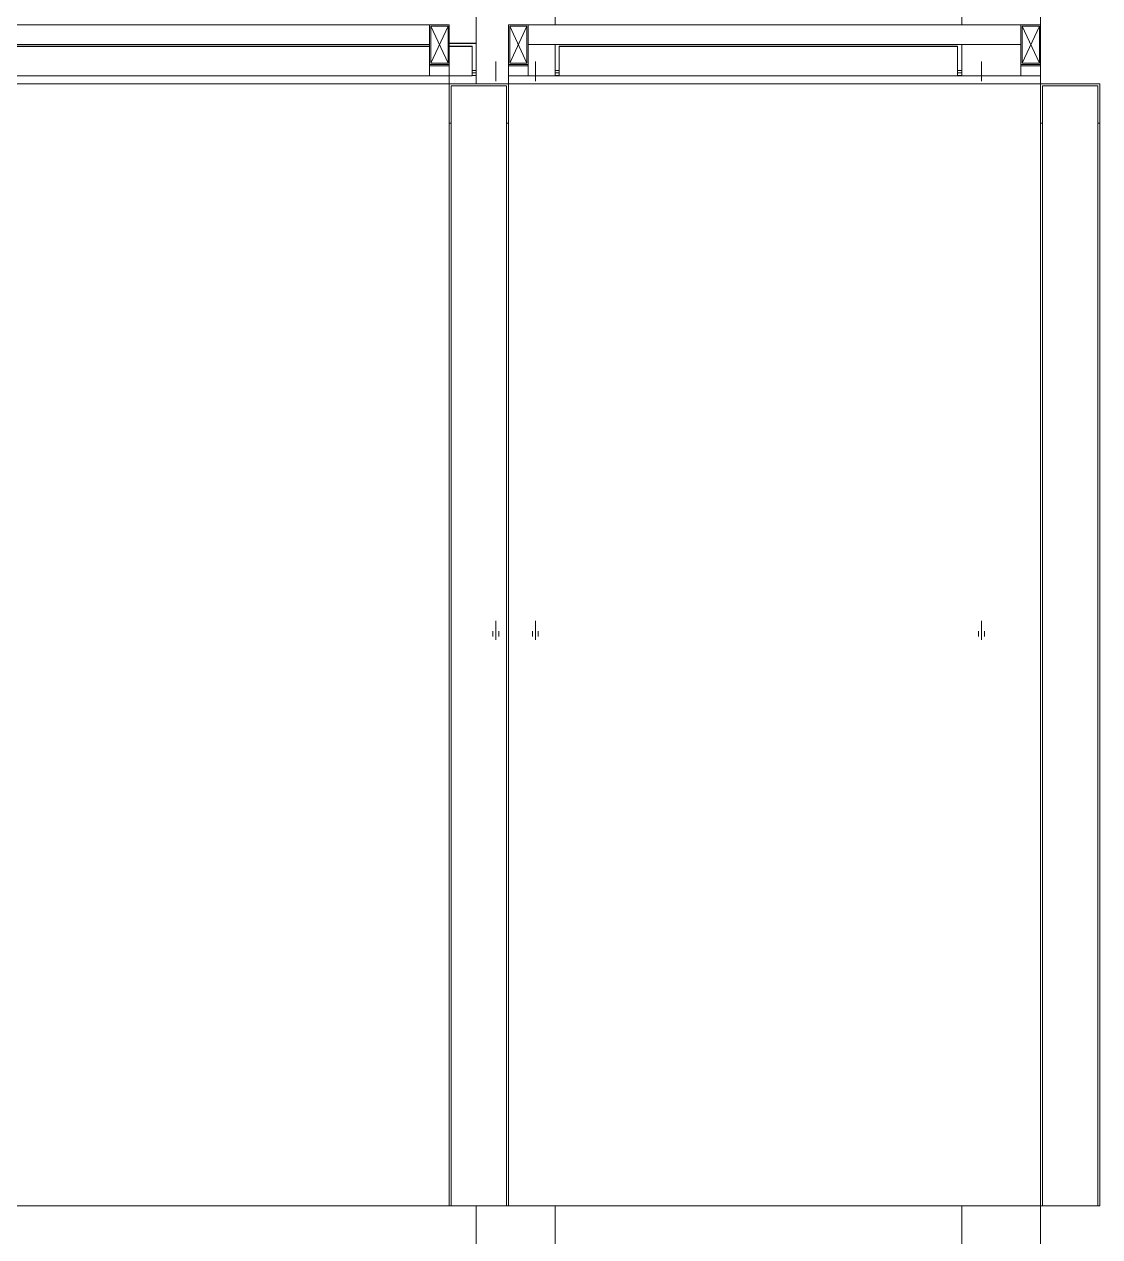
# Model space of a CAD drawing. Header units: millimetres. Extents: x -220592 to 404889, y -217665 to 38245.
# Drawn here: x -922.38 to -895.09, y -1350.03 to -1319.28 of the extents above; entities that cross this region are included whole.
import ezdxf

# ---------------------------------------------------------------- set-up
doc = ezdxf.new("R2010")
doc.units = ezdxf.units.MM
doc.linetypes.add('XKITLINE00', pattern=[0])
doc.linetypes.add('XKITLINE02', pattern=[4, 2, -2])
doc.layers.add('000 - 0_HIDE_OBJ_FRAMING_DEF_SUB_1', color=7, linetype='Continuous')
doc.layers.add('Bolt', color=7, linetype='Continuous', lineweight=0)
doc.layers.add('Part', color=7, linetype='Continuous', lineweight=0)

# ---------------------------------------------------------------- blocks, each defined once
blk = doc.blocks.new('*A14318')
at = {"layer": '000 - 0_HIDE_OBJ_FRAMING_DEF_SUB_1', "color": 7, "linetype": 'XKITLINE02', "lineweight": 0}
for p, q in [((-98.377542, 74.358905), (-98.377542, 74.408905)), ((-98.377542, 74.358905), (-98.377542, 74.408905)), ((-98.302542, 74.189705), (-98.302542, 74.668905)), ((-98.302542, 74.189705), (-98.302542, 74.668905)), ((-98.227542, 74.358905), (-98.227542, 74.408905)), ((-98.227542, 74.358905), (-98.227542, 74.408905)), ((-98.377542, 74.268905), (-98.377542, 74.358905)), ((-98.377542, 74.268905), (-98.377542, 74.358905)), ((-98.227542, 74.268905), (-98.227542, 74.358905)), ((-98.227542, 74.268905), (-98.227542, 74.358905))]:
    blk.add_line(p, q, dxfattribs=at)
blk = doc.blocks.new('*A14319')
at = {"layer": '000 - 0_HIDE_OBJ_FRAMING_DEF_SUB_1', "color": 7, "linetype": 'XKITLINE02', "lineweight": 0}
for p, q in [((-99.377555, 74.358905), (-99.377555, 74.408905)), ((-99.377555, 74.358905), (-99.377555, 74.408905)), ((-99.302555, 74.189705), (-99.302555, 74.668905)), ((-99.302555, 74.189705), (-99.302555, 74.668905)), ((-99.227555, 74.358905), (-99.227555, 74.408905)), ((-99.227555, 74.358905), (-99.227555, 74.408905)), ((-99.377555, 74.268905), (-99.377555, 74.358905)), ((-99.377555, 74.268905), (-99.377555, 74.358905)), ((-99.227555, 74.268905), (-99.227555, 74.358905)), ((-99.227555, 74.268905), (-99.227555, 74.358905))]:
    blk.add_line(p, q, dxfattribs=at)
blk = doc.blocks.new('*A14320')
at = {"layer": '000 - 0_HIDE_OBJ_FRAMING_DEF_SUB_1', "color": 7, "linetype": 'XKITLINE02', "lineweight": 0}
for p, q in [((-87.060555, 74.358905), (-87.060555, 74.408905)), ((-87.060555, 74.358905), (-87.060555, 74.408905)), ((-86.985555, 74.189705), (-86.985555, 74.668905)), ((-86.985555, 74.189705), (-86.985555, 74.668905)), ((-86.910555, 74.358905), (-86.910555, 74.408905)), ((-86.910555, 74.358905), (-86.910555, 74.408905)), ((-87.060555, 74.268905), (-87.060555, 74.358905)), ((-87.060555, 74.268905), (-87.060555, 74.358905)), ((-86.910555, 74.268905), (-86.910555, 74.358905)), ((-86.910555, 74.268905), (-86.910555, 74.358905))]:
    blk.add_line(p, q, dxfattribs=at)
blk = doc.blocks.new('*A14323')
at = {"layer": 'Part', "color": 7, "linetype": 'XKITLINE00', "lineweight": 0}
for p, q in [((-100.985516, 88.490867), (-100.985516, 88.780753)), ((-100.985516, 88.780753), (-100.953516, 88.780753)), ((-100.485516, 88.740421), (-100.985516, 88.740421)), ((-100.953516, 88.772548), (-100.953516, 88.780753)), ((-100.517516, 88.772548), (-100.953516, 88.772548)), ((-100.485516, 88.780753), (-100.517516, 88.780753)), ((-100.517516, 88.780753), (-100.517516, 88.772548)), ((-100.485516, 88.780753), (-100.485516, 88.490867))]:
    blk.add_line(p, q, dxfattribs=at)
blk = doc.blocks.new('*A14324')
at = {"layer": 'Part', "color": 7, "linetype": 'XKITLINE00', "lineweight": 0}
for p, q in [((-100.485516, 89.780791), (-100.985516, 89.780791)), ((-100.985516, 89.780791), (-100.985516, 88.780791)), ((-100.485516, 88.780791), (-100.485516, 89.780791)), ((-100.953516, 88.812791), (-100.517516, 89.748791)), ((-100.517516, 88.812791), (-100.953516, 89.748791)), ((-100.953516, 88.812791), (-100.953516, 89.748791)), ((-100.953516, 89.748791), (-100.517516, 89.748791)), ((-100.517516, 89.748791), (-100.517516, 88.812791)), ((-100.985516, 88.780791), (-100.485516, 88.780791)), ((-100.517516, 88.812791), (-100.953516, 88.812791))]:
    blk.add_line(p, q, dxfattribs=at)
blk = doc.blocks.new('*A14327')
at = {"layer": 'Part', "color": 7, "linetype": 'XKITLINE00', "lineweight": 0}
for p, q in [((-113.485516, 89.780791), (-100.985516, 89.780791)), ((-113.485516, 89.280791), (-100.985516, 89.280791))]:
    blk.add_line(p, q, dxfattribs=at)
blk = doc.blocks.new('*A14328')
at = {"layer": 'Part', "color": 7, "linetype": 'XKITLINE00', "lineweight": 0}
for p, q in [((-112.702542, 89.242133), (-100.985516, 89.242133)), ((-112.702542, 89.242133), (-112.702542, 89.236899)), ((-112.702542, 89.236899), (-100.985516, 89.236899)), ((-112.702542, 88.490867), (-112.702542, 89.236899)), ((-100.485516, 89.315403), (-99.802542, 89.315403)), ((-100.485516, 89.310169), (-99.802542, 89.310169)), ((-100.485516, 89.242133), (-99.902542, 89.242133)), ((-100.485516, 89.236899), (-99.902542, 89.236899)), ((-99.902542, 89.236899), (-99.902542, 89.242133)), ((-99.902542, 88.487927), (-99.902542, 89.236899)), ((-112.802542, 88.626108), (-112.702542, 88.626108)), ((-112.802542, 88.565922), (-112.702542, 88.565922)), ((-99.902542, 88.626108), (-99.802542, 88.626108)), ((-99.902542, 88.565922), (-99.802542, 88.565922)), ((-112.802542, 88.501011), (-112.702542, 88.501011)), ((-100.485516, 88.487927), (-99.902542, 88.487927)), ((-99.902542, 88.501011), (-99.802542, 88.501011))]:
    blk.add_line(p, q, dxfattribs=at)
blk = doc.blocks.new('*A14334')
at = {"layer": 'Part', "color": 7, "linetype": 'XKITLINE00', "lineweight": 0}
for p, q in [((-98.985516, 88.490867), (-98.985516, 88.780753)), ((-98.985516, 88.780753), (-98.953516, 88.780753)), ((-98.485516, 88.740421), (-98.985516, 88.740421)), ((-98.953516, 88.772548), (-98.953516, 88.780753)), ((-98.517516, 88.772548), (-98.953516, 88.772548)), ((-98.485516, 88.780753), (-98.517516, 88.780753)), ((-98.517516, 88.780753), (-98.517516, 88.772548)), ((-98.485516, 88.780753), (-98.485516, 88.490867))]:
    blk.add_line(p, q, dxfattribs=at)
blk = doc.blocks.new('*A14335')
at = {"layer": 'Part', "color": 7, "linetype": 'XKITLINE00', "lineweight": 0}
for p, q in [((-98.485516, 89.780791), (-98.985516, 89.780791)), ((-98.985516, 89.780791), (-98.985516, 88.780791)), ((-98.485516, 88.780791), (-98.485516, 89.780791)), ((-98.953516, 88.812791), (-98.517516, 89.748791)), ((-98.517516, 88.812791), (-98.953516, 89.748791)), ((-98.953516, 88.812791), (-98.953516, 89.748791)), ((-98.953516, 89.748791), (-98.517516, 89.748791)), ((-98.517516, 89.748791), (-98.517516, 88.812791)), ((-98.985516, 88.780791), (-98.485516, 88.780791)), ((-98.517516, 88.812791), (-98.953516, 88.812791))]:
    blk.add_line(p, q, dxfattribs=at)
blk = doc.blocks.new('*A14336')
at = {"layer": 'Part', "color": 7, "linetype": 'XKITLINE00', "lineweight": 0}
for p, q in [((-85.985516, 88.490867), (-85.985516, 88.780753)), ((-85.985516, 88.780753), (-85.953516, 88.780753)), ((-85.485516, 88.740421), (-85.985516, 88.740421)), ((-85.953516, 88.772548), (-85.953516, 88.780753)), ((-85.517516, 88.772548), (-85.953516, 88.772548)), ((-85.485516, 88.780753), (-85.517516, 88.780753)), ((-85.517516, 88.780753), (-85.517516, 88.772548)), ((-85.485516, 88.780753), (-85.485516, 88.490867))]:
    blk.add_line(p, q, dxfattribs=at)
blk = doc.blocks.new('*A14337')
at = {"layer": 'Part', "color": 7, "linetype": 'XKITLINE00', "lineweight": 0}
for p, q in [((-85.485516, 89.780791), (-85.985516, 89.780791)), ((-85.985516, 89.780791), (-85.985516, 88.780791)), ((-85.485516, 88.780791), (-85.485516, 89.780791)), ((-85.953516, 88.812791), (-85.517516, 89.748791)), ((-85.517516, 88.812791), (-85.953516, 89.748791)), ((-85.953516, 88.812791), (-85.953516, 89.748791)), ((-85.953516, 89.748791), (-85.517516, 89.748791)), ((-85.517516, 89.748791), (-85.517516, 88.812791)), ((-85.985516, 88.780791), (-85.485516, 88.780791)), ((-85.517516, 88.812791), (-85.953516, 88.812791))]:
    blk.add_line(p, q, dxfattribs=at)
blk = doc.blocks.new('*A14350')
at = {"layer": 'Part', "color": 7, "linetype": 'XKITLINE00', "lineweight": 0}
for p, q in [((-98.485516, 89.780791), (-85.985516, 89.780791)), ((-98.485516, 89.280791), (-85.985516, 89.280791))]:
    blk.add_line(p, q, dxfattribs=at)
blk = doc.blocks.new('*A14351')
at = {"layer": 'Part', "color": 7, "linetype": 'XKITLINE00', "lineweight": 0}
for p, q in [((-87.595542, 89.242133), (-97.702542, 89.242133)), ((-97.702542, 89.242133), (-97.702542, 89.236899)), ((-97.702542, 89.236899), (-87.595542, 89.236899)), ((-97.702542, 88.490867), (-97.702542, 89.236899)), ((-87.595542, 89.236899), (-87.595542, 89.242133)), ((-87.595542, 88.490867), (-87.595542, 89.236899)), ((-97.802542, 88.626108), (-97.702542, 88.626108)), ((-97.802542, 88.565922), (-97.702542, 88.565922)), ((-87.595542, 88.626108), (-87.485542, 88.626108)), ((-87.595542, 88.565922), (-87.485542, 88.565922)), ((-97.802542, 88.501011), (-97.702542, 88.501011)), ((-87.595542, 88.501011), (-87.485542, 88.501011))]:
    blk.add_line(p, q, dxfattribs=at)
blk = doc.blocks.new('*A14352')
at = {"layer": 'Bolt', "color": 7, "linetype": 'XKITLINE02', "lineweight": 0}
for p, q in [((-98.302542, 88.376542), (-98.302542, 88.855094)), ((-98.302542, 88.350549), (-98.302542, 88.829101))]:
    blk.add_line(p, q, dxfattribs=at)
blk = doc.blocks.new('*A14353')
at = {"layer": 'Bolt', "color": 7, "linetype": 'XKITLINE02', "lineweight": 0}
for p, q in [((-99.302555, 88.376542), (-99.302555, 88.855094)), ((-99.302555, 88.350549), (-99.302555, 88.829101))]:
    blk.add_line(p, q, dxfattribs=at)
blk = doc.blocks.new('*A14354')
at = {"layer": 'Bolt', "color": 7, "linetype": 'XKITLINE02', "lineweight": 0}
for p, q in [((-86.985555, 88.376542), (-86.985555, 88.855094)), ((-86.985555, 88.350549), (-86.985555, 88.829101))]:
    blk.add_line(p, q, dxfattribs=at)
blk = doc.blocks.new('*A14374')
at = {"layer": '000 - 0_HIDE_OBJ_FRAMING_DEF_SUB_1', "color": 7, "linetype": 'XKITLINE00', "lineweight": 0}
for p, q in [((-113.985516, 88.290007), (-113.985516, 88.490867)), ((-113.985516, 88.490867), (-100.485516, 88.490867)), ((-113.985516, 88.290007), (-100.485516, 88.290007)), ((-100.485516, 88.490867), (-100.485516, 88.290007)), ((-113.985516, 59.830765), (-100.485516, 59.830765))]:
    blk.add_line(p, q, dxfattribs=at)
blk = doc.blocks.new('*A14375')
at = {"layer": '000 - 0_HIDE_OBJ_FRAMING_DEF_SUB_1', "color": 7, "linetype": 'XKITLINE00', "lineweight": 0}
for p, q in [((-100.485516, 59.830765), (-100.485516, 88.290005)), ((-100.485516, 88.290005), (-98.985516, 88.290005)), ((-98.985516, 88.290005), (-98.985516, 59.830765)), ((-100.435516, 59.830765), (-100.435516, 88.23979)), ((-100.435516, 88.23979), (-99.035516, 88.23979)), ((-99.035516, 88.23979), (-99.035516, 59.830765)), ((-100.435516, 87.285705), (-100.485516, 87.285705)), ((-99.035516, 87.285705), (-98.985516, 87.285705)), ((-98.985516, 59.830765), (-100.485516, 59.830765))]:
    blk.add_line(p, q, dxfattribs=at)
blk = doc.blocks.new('*A14388')
at = {"layer": '000 - 0_HIDE_OBJ_FRAMING_DEF_SUB_1', "color": 7, "linetype": 'XKITLINE00', "lineweight": 0}
for p, q in [((-98.985516, 88.290007), (-98.985516, 88.490867)), ((-98.985516, 88.490867), (-85.485516, 88.490867)), ((-98.985516, 88.290007), (-85.485516, 88.290007)), ((-85.485516, 88.490867), (-85.485516, 88.290007)), ((-98.985516, 59.830765), (-85.485516, 59.830765))]:
    blk.add_line(p, q, dxfattribs=at)
blk = doc.blocks.new('*A14389')
at = {"layer": '000 - 0_HIDE_OBJ_FRAMING_DEF_SUB_1', "color": 7, "linetype": 'XKITLINE00', "lineweight": 0}
for p, q in [((-87.485542, 89.780791), (-87.485542, 91.040289)), ((-85.485542, 89.780791), (-85.485542, 91.040289)), ((-87.485542, 88.490867), (-87.485542, 89.280791)), ((-87.485542, 51.974805), (-87.485542, 59.830765)), ((-85.485542, 51.974805), (-85.485542, 59.830765)), ((-87.485542, 51.974805), (-85.485542, 51.974805))]:
    blk.add_line(p, q, dxfattribs=at)
blk = doc.blocks.new('*A14390')
at = {"layer": '000 - 0_HIDE_OBJ_FRAMING_DEF_SUB_1', "color": 7, "linetype": 'XKITLINE00', "lineweight": 0}
for p, q in [((-99.802542, 88.290005), (-99.802542, 91.040289)), ((-97.802542, 89.780791), (-97.802542, 91.040289)), ((-97.802542, 88.490867), (-97.802542, 89.280791)), ((-99.802542, 51.974805), (-99.802542, 59.830765)), ((-97.802542, 51.974805), (-97.802542, 59.830765)), ((-99.802542, 51.974805), (-97.802542, 51.974805))]:
    blk.add_line(p, q, dxfattribs=at)
blk = doc.blocks.new('*A14391')
at = {"layer": '000 - 0_HIDE_OBJ_FRAMING_DEF_SUB_1', "color": 7, "linetype": 'XKITLINE00', "lineweight": 0}
for p, q in [((-85.485516, 59.830765), (-85.485516, 88.290005)), ((-85.485516, 88.290005), (-83.985516, 88.290005)), ((-83.985516, 88.290005), (-83.985516, 59.830765)), ((-85.435516, 59.830765), (-85.435516, 88.23979)), ((-85.435516, 88.23979), (-84.035516, 88.23979)), ((-84.035516, 88.23979), (-84.035516, 59.830765)), ((-85.435516, 87.285705), (-85.485516, 87.285705)), ((-84.035516, 87.285705), (-83.985516, 87.285705)), ((-83.985516, 59.830765), (-85.485516, 59.830765))]:
    blk.add_line(p, q, dxfattribs=at)

msp = doc.modelspace()

# ---------------------------------------------------------------- block references
at = {"color": 7, "lineweight": 0}
for name in ['*A14390', '*A14389', '*A14327', '*A14324', '*A14335', '*A14350', '*A14337', '*A14328', '*A14351', '*A14353', '*A14352', '*A14354', '*A14323', '*A14334', '*A14336', '*A14374', '*A14375', '*A14388', '*A14391', '*A14319', '*A14318', '*A14320']:
    msp.add_blockref(name, (-811.109, -1409.08), dxfattribs=at)

doc.saveas('drawing.dxf')
